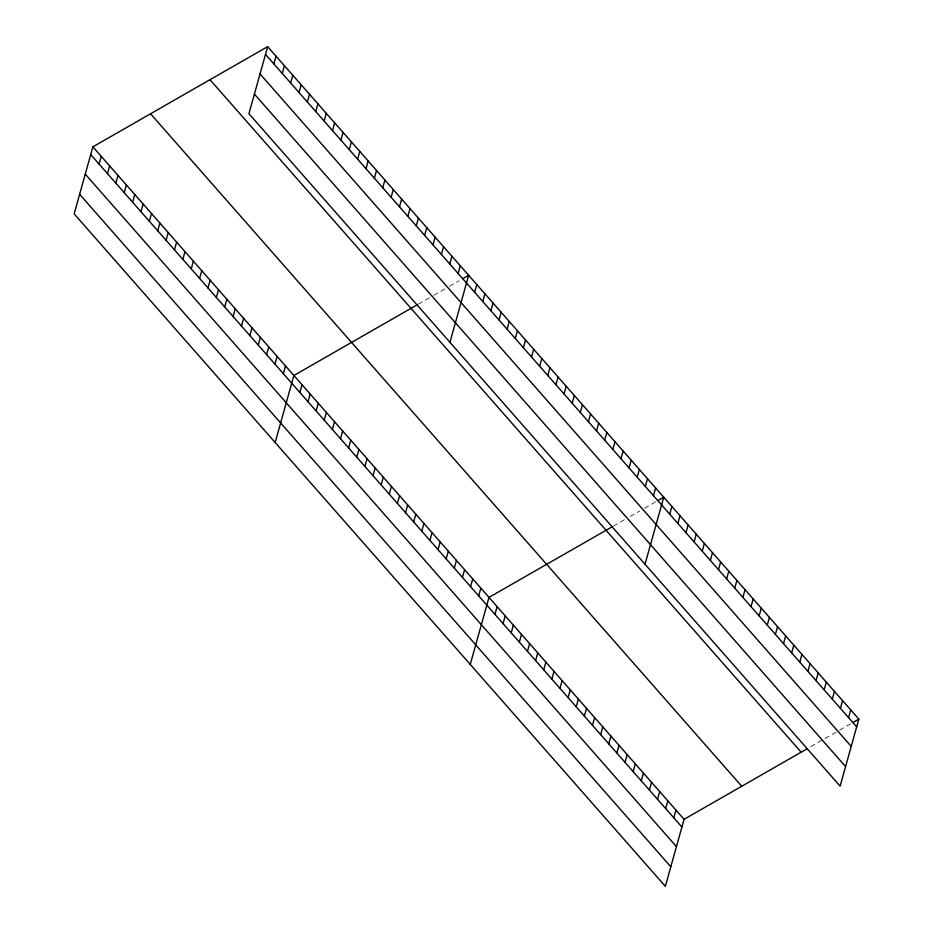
<?xml version="1.0" encoding="UTF-8"?>
<svg xmlns="http://www.w3.org/2000/svg" width="933" height="933" viewBox="0 0 933 933"><rect width="100%" height="100%" fill="white"/><g stroke="black" fill="none" stroke-linecap="round" stroke-linejoin="round"><path stroke-width="0.7" stroke-dasharray="4.67 3.5" d="M418.194 304.216L430.206 297.335M433.81 295.271L445.822 288.379M449.426 286.314L459.048 280.798M613.284 526.142L625.297 519.249M630.102 516.497L639.711 510.981M644.516 508.228L656.54 501.336M810.777 746.68L838.405 730.831M839.607 730.142L851.631 723.262"/><path stroke-width="1.4" d="M267.654 46.65L248.936 113.686L840.12 786.157L858.838 719.121L267.654 46.65L92.88 146.843L74.162 213.879L665.346 886.35L684.064 819.314L807.173 748.744M99.096 164.091L101.254 156.371M107.47 173.62L109.627 165.899M115.855 183.148L118.001 175.427M124.229 192.664L126.375 184.944M132.603 202.193L134.76 194.472M140.976 211.721L143.134 204M149.35 221.249L151.508 213.529M157.724 230.778L159.881 223.057M166.097 240.306L168.255 232.585M174.471 249.834L176.629 242.113M182.845 259.362L185.002 251.642M191.23 268.879L193.376 261.158M199.604 278.407L201.761 270.687M207.977 287.935L210.135 280.215M273.87 63.899L276.028 56.178M216.351 297.464L218.509 289.743M282.256 73.427L284.402 65.707M224.725 306.992L226.882 299.271M290.63 82.955L292.775 75.235M233.098 316.52L235.256 308.8M299.003 92.472L301.161 84.751M241.472 326.049L243.63 318.328M307.377 102L309.534 94.28M249.846 335.565L252.003 327.845M315.751 111.528L317.908 103.808M258.231 345.093L260.377 337.373M324.124 121.057L326.282 113.336M266.605 354.622L268.751 346.901M332.498 130.585L334.655 122.864M274.978 364.15L277.136 356.429M340.872 140.113L343.029 132.393M283.352 373.678L285.51 365.958M349.245 149.642L351.403 141.921M275.165 442.522L293.883 375.486L416.993 304.916M357.631 159.17L359.776 151.449M299.855 392.455L302.012 384.734M366.004 168.686L368.162 160.966M307.983 401.691L310.141 393.983M374.378 178.215L376.535 170.494M316.112 410.94L318.27 403.219M382.752 187.743L384.909 180.022M324.241 420.188L326.398 412.468M391.125 197.271L393.283 189.551M332.37 429.437L334.527 421.716M399.499 206.799L401.656 199.079M340.498 438.685L342.656 430.964M407.873 216.328L410.03 208.607M348.627 447.933L350.785 440.213M416.246 225.856L418.404 218.135M356.756 457.182L358.913 449.461M424.632 235.373L426.778 227.652M364.885 466.418L367.042 458.698M433.005 244.901L435.151 237.18M373.013 475.667L375.171 467.946M441.379 254.429L443.537 246.709M381.142 484.915L383.3 477.195M449.753 263.957L451.91 256.237M389.271 494.163L391.428 486.443M458.126 273.486L460.284 265.765M397.4 503.412L399.557 495.691M449.939 342.329L468.658 275.293L462.651 278.734M405.528 512.66L407.686 504.94M474.629 292.262L476.786 284.542M413.657 521.897L415.815 514.176M482.758 301.499L484.915 293.778M421.786 531.145L423.944 523.425M490.886 310.747L493.044 303.027M429.915 540.394L432.072 532.673M499.015 319.996L501.173 312.275M438.044 549.642L440.201 541.921M507.144 329.244L509.301 321.523M446.172 558.89L448.33 551.17M515.273 338.492L517.43 330.772M454.301 568.139L456.459 560.418M523.401 347.741L525.559 340.02M462.43 577.375L464.587 569.666M531.53 356.989L533.688 349.269M470.559 586.624L472.716 578.903M539.659 366.226L541.816 358.505M478.687 595.872L480.845 588.152M547.788 375.474L549.945 367.754M470.255 664.436L488.974 597.4L612.083 526.83M555.916 384.723L558.074 377.002M494.945 614.369L497.102 606.648M564.045 393.971L566.203 386.25M503.074 623.617L505.231 615.897M572.174 403.219L574.331 395.499M511.202 632.866L513.36 625.145M580.303 412.468L582.46 404.747M519.331 642.102L521.489 634.382M588.431 421.704L590.589 413.984M527.46 651.351L529.617 643.63M596.56 430.953L598.718 423.232M535.589 660.599L537.746 652.878M604.689 440.201L606.847 432.48M543.717 669.847L545.875 662.127M612.818 449.449L614.975 441.729M551.846 679.096L554.004 671.375M620.946 458.698L623.104 450.977M559.975 688.344L562.133 680.624M629.075 467.946L631.233 460.226M568.104 697.581L570.261 689.86M637.204 477.183L639.362 469.462M576.232 706.829L578.39 699.109M645.333 486.431L647.49 478.711M584.361 716.077L586.519 708.357M653.462 495.68L655.619 487.959M592.49 725.326L594.648 717.605M645.03 564.243L663.748 497.207L657.742 500.648M600.619 734.574L602.776 726.854M669.719 514.176L671.877 506.456M608.748 743.823L610.905 736.102M677.848 523.425L680.005 515.704M616.876 753.059L619.034 745.339M685.977 532.673L688.134 524.952M625.005 762.308L627.163 754.587M694.105 541.91L696.263 534.189M633.134 771.556L635.291 763.835M702.234 551.158L704.392 543.438M641.263 780.804L643.42 773.084M710.363 560.406L712.52 552.686M649.391 790.053L651.549 782.332M718.492 569.655L720.649 561.934M657.52 799.301L659.678 791.581M726.62 578.903L728.778 571.183M665.649 808.549L667.806 800.829M734.749 588.152L736.907 580.431M673.778 817.786L675.935 810.066M742.878 597.388L745.035 589.668M751.007 606.637L753.164 598.916M759.135 615.885L761.293 608.164M767.264 625.133L769.422 617.413M775.393 634.382L777.551 626.661M783.522 643.63L785.679 635.909M791.65 652.867L793.808 645.146M799.779 662.115L801.937 654.395M807.908 671.363L810.066 663.643M816.037 680.612L818.194 672.891M824.166 689.86L826.323 682.14M832.294 699.109L834.452 691.388M840.423 708.345L842.581 700.636M848.552 717.594L850.709 709.873M852.832 722.574L858.838 719.121M265.497 54.371L856.681 726.842M260.039 73.94L851.211 746.412M254.406 94.105L845.59 766.588M209.983 79.713L801.155 752.185M150.551 113.779L741.735 786.251M92.88 146.843L684.064 819.314M90.723 154.563L681.906 827.035M85.265 174.133L676.437 846.616M79.632 194.297L670.804 866.78"/></g></svg>
